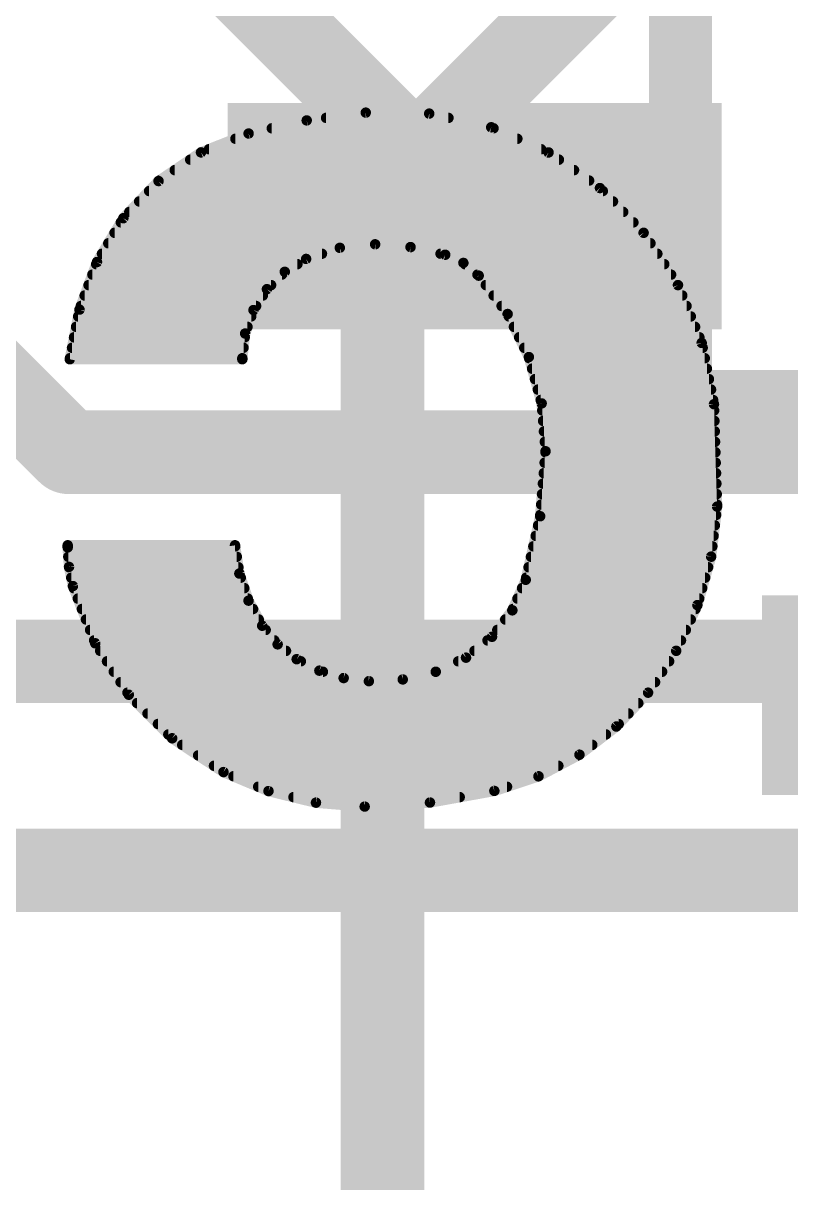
# Model space of a CAD drawing. Extents: x -20 to 87, y -16 to 68.
# Drawn here: x 7.763 to 9.628, y 47.501 to 50.319 of the extents above; entities that cross this region are included whole.
import ezdxf

# ---------------------------------------------------------------- set-up
doc = ezdxf.new("R2010")
doc.units = 0
for name, color, linetype in [('1', 12, 'CONTINUOUS'), ('16', 132, 'CONTINUOUS'), ('22', 40, 'CONTINUOUS'), ('51', 53, 'CONTINUOUS')]:
    doc.layers.add(name, color=color, linetype=linetype)

# ---------------------------------------------------------------- blocks, each defined once
blk = doc.blocks.new('RECT')
blk.add_solid([(-0.5, -0.5), (0.5, -0.5), (-0.5, 0.5), (0.5, 0.5)])

msp = doc.modelspace()

# ---------------------------------------------------------------- linework, layer by layer
at = {"layer": '1', "const_width": 0.2032}
for points in [[(7.0599, 51.65), (8.8599, 49.85)], [(7.2, 49.95), (7.874, 49.276)], [(7.874, 49.276), (9.906, 49.276)], [(4.826, 48.768), (11.176, 48.768)], [(5.715, 48.26), (16.002, 48.26)]]:
    msp.add_lwpolyline(points, dxfattribs=at)
at = {"layer": '1', "const_width": 0.1016}
for points in [[(8.824, 49.8141, 1), (8.8958, 49.8859)], [(7.874, 49.3268, 1), (7.874, 49.2252)], [(7.8381, 49.2401, 1), (7.9099, 49.3119)]]:
    msp.add_lwpolyline(points, format="xyb", dxfattribs=at)
at = {"layer": '16', "const_width": 0.2032}
for points in [[(8.636, 49.911), (11.43, 52.705)], [(8.636, 41.91), (8.636, 49.911)]]:
    msp.add_lwpolyline(points, dxfattribs=at)
at = {"layer": '16', "const_width": 0.1016}
for points in [[(8.6868, 49.911, 1), (8.5852, 49.911)], [(8.6001, 49.9469, 1), (8.6719, 49.8751)]]:
    msp.add_lwpolyline(points, format="xyb", dxfattribs=at)
at = {"layer": '22', "const_width": 0.0254}
for points in [[(8.5954, 50.1015), (8.452, 50.0826)], [(8.7496, 50.0991), (8.5954, 50.1015)], [(8.9002, 50.0659), (8.7496, 50.0991)], [(8.452, 50.0826), (8.3109, 50.0507)], [(8.4991, 50.0888), (8.7964, 50.0888)], [(8.3109, 50.0507), (8.1952, 50.0049)], [(8.3671, 50.0634), (8.9059, 50.0634)], [(9.0393, 50.0048), (8.9002, 50.0659)], [(8.2788, 50.038), (8.9637, 50.038)], [(8.1952, 50.0049), (8.0922, 49.9353)], [(8.169, 49.9872), (9.0647, 49.9872)], [(8.2146, 50.0126), (9.0215, 50.0126)], [(9.1642, 49.9182), (9.0393, 50.0048)], [(8.1315, 49.9618), (9.1013, 49.9618)], [(8.0922, 49.9353), (8.0066, 49.845)], [(8.0939, 49.9364), (9.138, 49.9364)], [(8.0692, 49.911), (9.1713, 49.911)], [(9.2703, 49.8094), (9.1642, 49.9182)], [(8.0451, 49.8856), (9.196, 49.8856)], [(8.0066, 49.845), (7.9426, 49.7383)], [(8.0211, 49.8602), (9.2208, 49.8602)], [(8.0005, 49.8348), (9.2456, 49.8348)], [(7.9853, 49.8094), (9.2704, 49.8094)], [(9.3537, 49.6824), (9.2703, 49.8094)], [(7.97, 49.784), (9.287, 49.784)], [(8.4506, 49.7459), (8.5324, 49.7729)], [(8.5324, 49.7729), (8.6182, 49.7815)], [(8.6182, 49.7815), (8.7042, 49.7747)], [(8.7042, 49.7747), (8.7884, 49.7561)], [(7.9426, 49.7383), (7.9001, 49.6228)], [(7.9407, 49.7332), (8.4295, 49.7332)], [(7.9548, 49.7586), (8.4891, 49.7586)], [(8.3988, 49.7147), (8.4506, 49.7459)], [(8.7771, 49.7586), (9.3037, 49.7586)], [(8.7884, 49.7561), (8.8325, 49.7363)], [(8.8325, 49.7363), (8.8697, 49.7053)], [(8.8362, 49.7332), (9.3204, 49.7332)], [(7.9314, 49.7078), (8.3918, 49.7078)], [(8.3555, 49.6725), (8.3988, 49.7147)], [(8.8667, 49.7078), (9.3371, 49.7078)], [(8.8697, 49.7053), (8.94, 49.6121)], [(7.9221, 49.6824), (8.3656, 49.6824)], [(8.887, 49.6824), (9.3538, 49.6824)], [(9.4114, 49.5418), (9.3537, 49.6824)], [(7.9127, 49.657), (8.3455, 49.657)], [(8.3228, 49.6216), (8.3555, 49.6725)], [(8.9061, 49.657), (9.3642, 49.657)], [(7.9001, 49.6228), (7.8765, 49.5021)], [(7.9034, 49.6316), (8.3292, 49.6316)], [(8.3025, 49.5647), (8.3228, 49.6216)], [(8.9253, 49.6316), (9.3746, 49.6316)], [(7.8969, 49.6062), (8.3173, 49.6062)], [(8.94, 49.6121), (8.9916, 49.5074)], [(8.9429, 49.6062), (9.385, 49.6062)], [(7.8919, 49.5808), (8.3082, 49.5808)], [(8.2956, 49.5046), (8.3025, 49.5647)], [(8.9554, 49.5808), (9.3954, 49.5808)], [(7.8869, 49.5554), (8.3014, 49.5554)], [(8.9679, 49.5554), (9.4058, 49.5554)], [(9.4412, 49.3928), (9.4114, 49.5418)], [(7.882, 49.53), (8.2985, 49.53)], [(8.9804, 49.53), (9.4138, 49.53)], [(8.9916, 49.5074), (9.0227, 49.3949)], [(7.8765, 49.5021), (8.2956, 49.5021)], [(7.877, 49.5046), (8.2956, 49.5046)], [(8.2956, 49.5021), (8.2956, 49.5046)], [(8.9924, 49.5046), (9.4189, 49.5046)], [(8.9994, 49.4792), (9.4239, 49.4792)], [(9.0064, 49.4538), (9.429, 49.4538)], [(9.0134, 49.4284), (9.4341, 49.4284)], [(9.0204, 49.403), (9.4392, 49.403)], [(9.0227, 49.3949), (9.0322, 49.2785)], [(9.0241, 49.3776), (9.4417, 49.3776)], [(9.4488, 49.1439), (9.4412, 49.3928)], [(9.0262, 49.3522), (9.4424, 49.3522)], [(9.0282, 49.3268), (9.4432, 49.3268)], [(9.0303, 49.3014), (9.444, 49.3014)], [(9.0322, 49.2785), (9.0191, 49.1206)], [(9.032, 49.276), (9.4448, 49.276)], [(9.0278, 49.2252), (9.4463, 49.2252)], [(9.0299, 49.2506), (9.4455, 49.2506)], [(9.0257, 49.1998), (9.4471, 49.1998)], [(9.0236, 49.1744), (9.4479, 49.1744)], [(9.0215, 49.149), (9.4486, 49.149)], [(9.4343, 49.0223), (9.4488, 49.1439)], [(9.0191, 49.1206), (8.984, 48.9661)], [(9.0193, 49.1236), (9.4464, 49.1236)], [(9.014, 49.0982), (9.4433, 49.0982)], [(9.0082, 49.0728), (9.4403, 49.0728)], [(8.2779, 49.0499), (7.8715, 49.0499)], [(7.8715, 49.0499), (7.8715, 49.0449)], [(7.8715, 49.0474), (8.2783, 49.0474)], [(7.8715, 49.0449), (7.8747, 48.9975)], [(8.2885, 48.9812), (8.2779, 49.0499)], [(9.0025, 49.0474), (9.4373, 49.0474)], [(7.873, 49.022), (8.2822, 49.022)], [(8.9967, 49.022), (9.4342, 49.022)], [(9.4009, 48.9046), (9.4343, 49.0223)], [(7.8747, 48.9975), (7.8842, 48.9509)], [(7.8749, 48.9966), (8.2861, 48.9966)], [(7.8801, 48.9712), (8.2918, 48.9712)], [(8.3107, 48.9154), (8.2885, 48.9812)], [(8.9852, 48.9712), (9.4198, 48.9712)], [(8.9909, 48.9966), (9.427, 48.9966)], [(7.8842, 48.9509), (7.9384, 48.8118)], [(7.8862, 48.9458), (8.3004, 48.9458)], [(8.984, 48.9661), (8.9514, 48.8919)], [(8.9751, 48.9458), (9.4126, 48.9458)], [(7.8961, 48.9204), (8.309, 48.9204)], [(8.3439, 48.8544), (8.3107, 48.9154)], [(8.9639, 48.9204), (9.4054, 48.9204)], [(7.906, 48.895), (8.3218, 48.895)], [(8.9514, 48.8919), (8.9021, 48.8276)], [(8.9528, 48.895), (9.3964, 48.895)], [(9.3494, 48.7935), (9.4009, 48.9046)], [(7.9159, 48.8696), (8.3356, 48.8696)], [(8.9343, 48.8696), (9.3847, 48.8696)], [(7.9258, 48.8442), (8.3524, 48.8442)], [(8.3814, 48.8092), (8.3439, 48.8544)], [(8.9149, 48.8442), (9.3729, 48.8442)], [(7.9357, 48.8188), (8.3734, 48.8188)], [(7.9384, 48.8118), (8.0199, 48.6867)], [(8.4277, 48.7731), (8.3814, 48.8092)], [(8.9021, 48.8276), (8.8389, 48.7769)], [(8.8912, 48.8188), (9.3611, 48.8188)], [(7.9504, 48.7934), (8.4017, 48.7934)], [(8.4828, 48.7452), (8.4277, 48.7731)], [(8.8389, 48.7769), (8.7655, 48.7426)], [(8.8595, 48.7934), (9.3494, 48.7934)], [(9.2812, 48.6918), (9.3494, 48.7935)], [(7.9669, 48.768), (8.4378, 48.768)], [(8.5418, 48.7273), (8.4828, 48.7452)], [(8.82, 48.768), (9.3323, 48.768)], [(7.9835, 48.7426), (8.4914, 48.7426)], [(8, 48.7172), (9.2982, 48.7172)], [(8.603, 48.7197), (8.5418, 48.7273)], [(8.6853, 48.724), (8.603, 48.7197)], [(8.7655, 48.7426), (8.6853, 48.724)], [(8.7655, 48.7426), (9.3153, 48.7426)], [(8.0166, 48.6918), (9.2812, 48.6918)], [(9.2041, 48.6095), (9.2812, 48.6918)], [(8.0199, 48.6867), (8.1252, 48.5809)], [(8.0401, 48.6664), (9.2574, 48.6664)], [(8.0654, 48.641), (9.2336, 48.641)], [(8.0906, 48.6156), (9.2098, 48.6156)], [(9.1145, 48.5411), (9.2041, 48.6095)], [(8.1159, 48.5902), (9.1788, 48.5902)], [(8.1252, 48.5809), (8.2499, 48.4988)], [(8.1496, 48.5648), (9.1456, 48.5648)], [(8.1882, 48.5394), (9.1113, 48.5394)], [(9.0148, 48.4884), (9.1145, 48.5411)], [(8.2268, 48.514), (9.0632, 48.514)], [(8.2499, 48.4988), (8.3592, 48.4527)], [(8.2741, 48.4886), (9.0151, 48.4886)], [(8.3342, 48.4632), (8.9386, 48.4632)], [(8.9078, 48.453), (9.0148, 48.4884)], [(8.3592, 48.4527), (8.4745, 48.4244)], [(8.4199, 48.4378), (8.8236, 48.4378)], [(8.7514, 48.4248), (8.9078, 48.453)], [(8.4745, 48.4244), (8.5928, 48.4149)], [(8.5928, 48.4149), (8.7514, 48.4248)]]:
    msp.add_lwpolyline(points, dxfattribs=at)
at = {"layer": '22', "const_width": 0.0127}
for points in [[(8.5955, 50.1078, 1), (8.5953, 50.0952)], [(8.5962, 50.0952, 1), (8.5946, 50.1078)], [(8.751, 50.1053, 1), (8.7482, 50.0929)], [(8.7495, 50.0928, 1), (8.7497, 50.1055)], [(8.4512, 50.0889, 1), (8.4528, 50.0763)], [(8.4534, 50.0764, 1), (8.4506, 50.0888)], [(8.4991, 50.0951, 1), (8.4991, 50.0825)], [(8.7964, 50.0825, 1), (8.7964, 50.0951)], [(8.3095, 50.0569, 1), (8.3123, 50.0445)], [(8.3132, 50.0448, 1), (8.3086, 50.0566)], [(8.3671, 50.0697, 1), (8.3671, 50.0571)], [(8.9028, 50.0717, 1), (8.8976, 50.0601)], [(8.8988, 50.0597, 1), (8.9016, 50.0721)], [(8.9059, 50.0571, 1), (8.9059, 50.0697)], [(8.2788, 50.0444, 1), (8.2788, 50.0317)], [(8.9637, 50.0317, 1), (8.9637, 50.0444)], [(8.169, 49.9935, 1), (8.169, 49.9809)], [(8.1929, 50.0108, 1), (8.1976, 49.999)], [(8.1988, 49.9997, 1), (8.1917, 50.0102)], [(8.2146, 50.0189, 1), (8.2146, 50.0063)], [(9.0215, 50.0063, 1), (9.0215, 50.0189)], [(9.0429, 50.01, 1), (9.0357, 49.9995)], [(9.0368, 49.9989, 1), (9.0419, 50.0106)], [(9.0647, 49.9809, 1), (9.0647, 49.9935)], [(8.1315, 49.9682, 1), (8.1315, 49.9555)], [(9.1013, 49.9555, 1), (9.1013, 49.9682)], [(8.0886, 49.9405, 1), (8.0957, 49.93)], [(8.0939, 49.9427, 1), (8.0939, 49.9301)], [(8.0968, 49.9309, 1), (8.0876, 49.9396)], [(9.138, 49.9301, 1), (9.138, 49.9427)], [(8.0692, 49.9173, 1), (8.0692, 49.9047)], [(9.1688, 49.9226, 1), (9.1597, 49.9138)], [(9.1606, 49.913, 1), (9.1678, 49.9234)], [(9.1713, 49.9047, 1), (9.1713, 49.9173)], [(8.0451, 49.892, 1), (8.0451, 49.8793)], [(9.196, 49.8793, 1), (9.196, 49.892)], [(8.0121, 49.8417, 1), (8.0012, 49.8482)], [(8.0211, 49.8665, 1), (8.0211, 49.8539)], [(9.2208, 49.8539, 1), (9.2208, 49.8665)], [(8.0005, 49.8411, 1), (8.0005, 49.8285)], [(8.002, 49.8493, 1), (8.0112, 49.8406)], [(9.2456, 49.8285, 1), (9.2456, 49.8411)], [(7.9853, 49.8158, 1), (7.9853, 49.8031)], [(9.2756, 49.8129, 1), (9.265, 49.8059)], [(9.2658, 49.805, 1), (9.2749, 49.8139)], [(9.2704, 49.8031, 1), (9.2704, 49.8158)], [(7.97, 49.7903, 1), (7.97, 49.7777)], [(8.5318, 49.7792, 1), (8.5331, 49.7666)], [(8.5344, 49.7669, 1), (8.5304, 49.779)], [(8.6187, 49.7878, 1), (8.6177, 49.7752)], [(8.6188, 49.7752, 1), (8.6176, 49.7878)], [(8.7055, 49.7809, 1), (8.7028, 49.7685)], [(8.7037, 49.7683, 1), (8.7047, 49.781)], [(9.287, 49.7777, 1), (9.287, 49.7903)], [(7.9407, 49.7396, 1), (7.9407, 49.7269)], [(7.9372, 49.7416, 1), (7.948, 49.735)], [(7.9486, 49.7361, 1), (7.9366, 49.7405)], [(7.9548, 49.7649, 1), (7.9548, 49.7523)], [(8.4295, 49.7269, 1), (8.4295, 49.7396)], [(8.4486, 49.7519, 1), (8.4526, 49.7399)], [(8.4539, 49.7405, 1), (8.4473, 49.7513)], [(8.4891, 49.7523, 1), (8.4891, 49.7649)], [(8.7771, 49.7649, 1), (8.7771, 49.7523)], [(8.791, 49.7619, 1), (8.7858, 49.7503)], [(8.787, 49.7499, 1), (8.7898, 49.7623)], [(8.8366, 49.7411, 1), (8.8285, 49.7314)], [(8.8362, 49.7396, 1), (8.8362, 49.7269)], [(8.8299, 49.7305, 1), (8.8351, 49.7421)], [(9.3037, 49.7523, 1), (9.3037, 49.7649)], [(9.3204, 49.7269, 1), (9.3204, 49.7396)], [(7.9314, 49.7141, 1), (7.9314, 49.7015)], [(8.3918, 49.7015, 1), (8.3918, 49.7141)], [(8.3955, 49.7201, 1), (8.4021, 49.7092)], [(8.4032, 49.7101, 1), (8.3944, 49.7192)], [(8.8667, 49.7141, 1), (8.8667, 49.7015)], [(8.8748, 49.7091, 1), (8.8646, 49.7015)], [(8.8656, 49.7004, 1), (8.8738, 49.7102)], [(9.3371, 49.7015, 1), (9.3371, 49.7141)], [(7.9221, 49.6887, 1), (7.9221, 49.6761)], [(8.3656, 49.6761, 1), (8.3656, 49.6887)], [(8.887, 49.6887, 1), (8.887, 49.6761)], [(9.3596, 49.6848, 1), (9.3479, 49.68)], [(9.3484, 49.6789, 1), (9.3591, 49.6859)], [(9.3538, 49.6761, 1), (9.3538, 49.6887)], [(7.9127, 49.6634, 1), (7.9127, 49.6507)], [(8.3455, 49.6507, 1), (8.3455, 49.6634)], [(8.351, 49.6771, 1), (8.3599, 49.668)], [(8.3608, 49.6691, 1), (8.3501, 49.6759)], [(8.9061, 49.6634, 1), (8.9061, 49.6507)], [(9.3642, 49.6507, 1), (9.3642, 49.6634)], [(7.8942, 49.625, 1), (7.9061, 49.6206)], [(7.9064, 49.6216, 1), (7.8939, 49.6241)], [(7.9034, 49.6379, 1), (7.9034, 49.6253)], [(8.3174, 49.6251, 1), (8.3281, 49.6182)], [(8.3288, 49.6195, 1), (8.3168, 49.6238)], [(8.3292, 49.6253, 1), (8.3292, 49.6379)], [(8.9253, 49.6379, 1), (8.9253, 49.6253)], [(9.3746, 49.6253, 1), (9.3746, 49.6379)], [(7.8969, 49.6125, 1), (7.8969, 49.5999)], [(8.3173, 49.5999, 1), (8.3173, 49.6125)], [(8.9457, 49.6149, 1), (8.9343, 49.6093)], [(8.9349, 49.6083, 1), (8.9451, 49.6159)], [(8.9429, 49.6125, 1), (8.9429, 49.5999)], [(9.385, 49.5999, 1), (9.385, 49.6125)], [(7.8919, 49.5872, 1), (7.8919, 49.5745)], [(8.3088, 49.564, 1), (8.2962, 49.5654)], [(8.3082, 49.5745, 1), (8.3082, 49.5872)], [(8.9554, 49.5872, 1), (8.9554, 49.5745)], [(9.3954, 49.5745, 1), (9.3954, 49.5872)], [(7.8869, 49.5618, 1), (7.8869, 49.5491)], [(8.2965, 49.5668, 1), (8.3085, 49.5625)], [(8.3014, 49.5491, 1), (8.3014, 49.5618)], [(8.9679, 49.5618, 1), (8.9679, 49.5491)], [(9.4176, 49.5431, 1), (9.4052, 49.5406)], [(9.4055, 49.5394, 1), (9.4173, 49.5442)], [(9.4058, 49.5491, 1), (9.4058, 49.5618)], [(7.882, 49.5363, 1), (7.882, 49.5237)], [(8.2985, 49.5237, 1), (8.2985, 49.5363)], [(8.9804, 49.5363, 1), (8.9804, 49.5237)], [(8.9977, 49.5091, 1), (8.9855, 49.5057)], [(9.4138, 49.5237, 1), (9.4138, 49.5363)], [(7.8765, 49.5085, 1), (7.8765, 49.4958)], [(7.8703, 49.5033, 1), (7.8827, 49.5009)], [(7.877, 49.511, 1), (7.877, 49.4983)], [(8.2893, 49.5053, 1), (8.3019, 49.5039)], [(8.3019, 49.5046, 1), (8.2893, 49.5046)], [(8.2893, 49.5021, 1), (8.3019, 49.5021)], [(8.2956, 49.4983, 1), (8.2956, 49.511)], [(8.2956, 49.4958, 1), (8.2956, 49.5085)], [(8.9859, 49.5046, 1), (8.9973, 49.5102)], [(8.9924, 49.511, 1), (8.9924, 49.4983)], [(8.9994, 49.4856, 1), (8.9994, 49.4729)], [(9.4189, 49.4983, 1), (9.4189, 49.511)], [(9.4239, 49.4729, 1), (9.4239, 49.4856)], [(9.0064, 49.4601, 1), (9.0064, 49.4475)], [(9.429, 49.4475, 1), (9.429, 49.4601)], [(9.0134, 49.4348, 1), (9.0134, 49.4221)], [(9.4341, 49.4221, 1), (9.4341, 49.4348)], [(9.0204, 49.4094, 1), (9.0204, 49.3967)], [(9.029, 49.3954, 1), (9.0164, 49.3943)], [(9.4392, 49.3967, 1), (9.4392, 49.4094)], [(9.0166, 49.3932, 1), (9.0288, 49.3965)], [(9.0241, 49.3839, 1), (9.0241, 49.3713)], [(9.4475, 49.393, 1), (9.4349, 49.3926)], [(9.435, 49.3916, 1), (9.4474, 49.394)], [(9.4417, 49.3713, 1), (9.4417, 49.3839)], [(9.0262, 49.3586, 1), (9.0262, 49.3459)], [(9.4424, 49.3459, 1), (9.4424, 49.3586)], [(9.0282, 49.3332, 1), (9.0282, 49.3205)], [(9.4432, 49.3205, 1), (9.4432, 49.3332)], [(9.0303, 49.3077, 1), (9.0303, 49.2951)], [(9.444, 49.2951, 1), (9.444, 49.3077)], [(9.032, 49.2824, 1), (9.032, 49.2697)], [(9.0385, 49.278, 1), (9.0259, 49.279)], [(9.0259, 49.278, 1), (9.0385, 49.279)], [(9.4448, 49.2697, 1), (9.4448, 49.2824)], [(9.0278, 49.2315, 1), (9.0278, 49.2189)], [(9.0299, 49.257, 1), (9.0299, 49.2443)], [(9.4455, 49.2443, 1), (9.4455, 49.257)], [(9.4463, 49.2189, 1), (9.4463, 49.2315)], [(9.0257, 49.2062, 1), (9.0257, 49.1935)], [(9.4471, 49.1935, 1), (9.4471, 49.2062)], [(9.0236, 49.1808, 1), (9.0236, 49.1681)], [(9.4479, 49.1681, 1), (9.4479, 49.1808)], [(9.0215, 49.1553, 1), (9.0215, 49.1427)], [(9.4551, 49.1431, 1), (9.4425, 49.1447)], [(9.4486, 49.1427, 1), (9.4486, 49.1553)], [(9.0128, 49.1211, 1), (9.0254, 49.1201)], [(9.0193, 49.13, 1), (9.0193, 49.1173)], [(9.0253, 49.1192, 1), (9.0129, 49.122)], [(9.4425, 49.1437, 1), (9.4551, 49.1441)], [(9.4464, 49.1173, 1), (9.4464, 49.13)], [(9.014, 49.1046, 1), (9.014, 49.0919)], [(9.4433, 49.0919, 1), (9.4433, 49.1046)], [(9.0082, 49.0791, 1), (9.0082, 49.0665)], [(9.4403, 49.0665, 1), (9.4403, 49.0791)], [(7.8779, 49.0499, 1), (7.8651, 49.0499)], [(7.8651, 49.0449, 1), (7.8779, 49.0449)], [(7.8715, 49.0538, 1), (7.8715, 49.0411)], [(7.8778, 49.0453, 1), (7.8652, 49.0445)], [(7.8715, 49.0562, 1), (7.8715, 49.0436)], [(8.2842, 49.0509, 1), (8.2716, 49.0489)], [(8.2779, 49.0436, 1), (8.2779, 49.0562)], [(8.2783, 49.0411, 1), (8.2783, 49.0538)], [(9.0025, 49.0538, 1), (9.0025, 49.0411)], [(9.4373, 49.0411, 1), (9.4373, 49.0538)], [(7.873, 49.0284, 1), (7.873, 49.0157)], [(8.2822, 49.0157, 1), (8.2822, 49.0284)], [(8.9967, 49.0284, 1), (8.9967, 49.0157)], [(9.428, 49.0231, 1), (9.4406, 49.0216)], [(9.4404, 49.0206, 1), (9.4282, 49.0241)], [(9.4342, 49.0157, 1), (9.4342, 49.0284)], [(7.8809, 48.9987, 1), (7.8685, 48.9962)], [(7.8684, 48.997, 1), (7.881, 48.9979)], [(7.8749, 49.0029, 1), (7.8749, 48.9903)], [(7.8801, 48.9776, 1), (7.8801, 48.9649)], [(8.2945, 48.9833, 1), (8.2824, 48.9792)], [(8.2822, 48.9803, 1), (8.2947, 48.9822)], [(8.2861, 48.9903, 1), (8.2861, 49.0029)], [(8.2918, 48.9649, 1), (8.2918, 48.9776)], [(8.9852, 48.9776, 1), (8.9852, 48.9649)], [(8.9909, 49.0029, 1), (8.9909, 48.9903)], [(9.4198, 48.9649, 1), (9.4198, 48.9776)], [(9.427, 48.9903, 1), (9.427, 49.0029)], [(7.8901, 48.9532, 1), (7.8783, 48.9486)], [(7.878, 48.9496, 1), (7.8904, 48.9522)], [(7.8862, 48.9522, 1), (7.8862, 48.9395)], [(8.3004, 48.9395, 1), (8.3004, 48.9522)], [(8.9751, 48.9522, 1), (8.9751, 48.9395)], [(8.9778, 48.9675, 1), (8.9902, 48.9647)], [(8.9898, 48.9635, 1), (8.9782, 48.9687)], [(9.4126, 48.9395, 1), (9.4126, 48.9522)], [(7.8961, 48.9267, 1), (7.8961, 48.9141)], [(8.3163, 48.9184, 1), (8.3051, 48.9124)], [(8.309, 48.9141, 1), (8.309, 48.9267)], [(8.9639, 48.9267, 1), (8.9639, 48.9141)], [(9.4054, 48.9141, 1), (9.4054, 48.9267)], [(7.906, 48.9014, 1), (7.906, 48.8887)], [(8.3047, 48.9134, 1), (8.3167, 48.9174)], [(8.3218, 48.8887, 1), (8.3218, 48.9014)], [(8.9456, 48.8945, 1), (8.9572, 48.8894)], [(8.9528, 48.9014, 1), (8.9528, 48.8887)], [(8.9565, 48.888, 1), (8.9464, 48.8958)], [(9.3948, 48.9063, 1), (9.407, 48.9028)], [(9.4066, 48.9019, 1), (9.3951, 48.9072)], [(9.3964, 48.8887, 1), (9.3964, 48.9014)], [(7.9159, 48.876, 1), (7.9159, 48.8633)], [(8.3356, 48.8633, 1), (8.3356, 48.876)], [(8.9343, 48.876, 1), (8.9343, 48.8633)], [(9.3847, 48.8633, 1), (9.3847, 48.876)], [(7.9258, 48.8505, 1), (7.9258, 48.8379)], [(8.3488, 48.8585, 1), (8.339, 48.8503)], [(8.3383, 48.8514, 1), (8.3495, 48.8574)], [(8.3524, 48.8379, 1), (8.3524, 48.8505)], [(8.9149, 48.8505, 1), (8.9149, 48.8379)], [(9.3729, 48.8379, 1), (9.3729, 48.8505)], [(7.9357, 48.8252, 1), (7.9357, 48.8125)], [(7.9437, 48.8153, 1), (7.9331, 48.8083)], [(7.9325, 48.8095, 1), (7.9443, 48.8141)], [(8.3734, 48.8125, 1), (8.3734, 48.8252)], [(8.3853, 48.8142, 1), (8.3775, 48.8042)], [(8.3765, 48.8052, 1), (8.3863, 48.8133)], [(8.8912, 48.8252, 1), (8.8912, 48.8125)], [(8.8971, 48.8315, 1), (8.9072, 48.8237)], [(8.9061, 48.8226, 1), (8.8981, 48.8325)], [(9.3611, 48.8125, 1), (9.3611, 48.8252)], [(7.9504, 48.7998, 1), (7.9504, 48.7871)], [(8.4017, 48.7871, 1), (8.4017, 48.7998)], [(8.4306, 48.7788, 1), (8.4248, 48.7674)], [(8.835, 48.7818, 1), (8.8429, 48.7719)], [(8.8416, 48.7711, 1), (8.8363, 48.7826)], [(8.8595, 48.7998, 1), (8.8595, 48.7871)], [(9.3437, 48.7961, 1), (9.3552, 48.7908)], [(9.3547, 48.7899, 1), (9.3441, 48.797)], [(9.3494, 48.7871, 1), (9.3494, 48.7998)], [(7.9669, 48.7743, 1), (7.9669, 48.7617)], [(8.4238, 48.7681, 1), (8.4316, 48.7781)], [(8.4378, 48.7617, 1), (8.4378, 48.7743)], [(8.4846, 48.7513, 1), (8.4809, 48.7392)], [(8.82, 48.7743, 1), (8.82, 48.7617)], [(9.3323, 48.7617, 1), (9.3323, 48.7743)], [(7.9835, 48.749, 1), (7.9835, 48.7363)], [(8, 48.7236, 1), (8, 48.7109)], [(8.4799, 48.7396, 1), (8.4856, 48.7509)], [(8.4914, 48.7363, 1), (8.4914, 48.749)], [(8.5425, 48.7336, 1), (8.541, 48.721)], [(8.5399, 48.7212, 1), (8.5436, 48.7333)], [(8.6027, 48.726, 1), (8.6033, 48.7134)], [(8.6022, 48.7134, 1), (8.6038, 48.726)], [(8.6838, 48.7301, 1), (8.6867, 48.7178)], [(8.6856, 48.7176, 1), (8.6849, 48.7303)], [(8.7655, 48.749, 1), (8.7655, 48.7363)], [(8.7628, 48.7484, 1), (8.7682, 48.7368)], [(8.7669, 48.7364, 1), (8.7641, 48.7488)], [(9.2982, 48.7109, 1), (9.2982, 48.7236)], [(9.3153, 48.7363, 1), (9.3153, 48.749)], [(8.0166, 48.6981, 1), (8.0166, 48.6855)], [(9.2759, 48.6953, 1), (9.2865, 48.6883)], [(9.2858, 48.6875, 1), (9.2766, 48.6961)], [(9.2812, 48.6855, 1), (9.2812, 48.6981)], [(8.0244, 48.6912, 1), (8.0154, 48.6822)], [(8.0146, 48.6832, 1), (8.0252, 48.6902)], [(8.0401, 48.6728, 1), (8.0401, 48.6601)], [(9.2574, 48.6601, 1), (9.2574, 48.6728)], [(8.0654, 48.6474, 1), (8.0654, 48.6347)], [(9.2336, 48.6347, 1), (9.2336, 48.6474)], [(8.0906, 48.6219, 1), (8.0906, 48.6093)], [(9.1995, 48.6138, 1), (9.2088, 48.6052)], [(9.208, 48.6045, 1), (9.2003, 48.6146)], [(9.2098, 48.6093, 1), (9.2098, 48.6219)], [(8.1159, 48.5966, 1), (8.1159, 48.5839)], [(8.1287, 48.5862, 1), (8.1217, 48.5756)], [(8.1207, 48.5764, 1), (8.1297, 48.5854)], [(9.1788, 48.5839, 1), (9.1788, 48.5966)], [(8.1496, 48.5712, 1), (8.1496, 48.5585)], [(9.1456, 48.5585, 1), (9.1456, 48.5712)], [(8.1882, 48.5457, 1), (8.1882, 48.5331)], [(9.1107, 48.5461, 1), (9.1184, 48.536)], [(9.1113, 48.5331, 1), (9.1113, 48.5457)], [(9.1175, 48.5355, 1), (9.1116, 48.5467)], [(8.2268, 48.5204, 1), (8.2268, 48.5077)], [(8.2524, 48.5047, 1), (8.2474, 48.4929)], [(8.2464, 48.4935, 1), (8.2534, 48.5041)], [(9.0632, 48.5077, 1), (9.0632, 48.5204)], [(8.2741, 48.495, 1), (8.2741, 48.4823)], [(8.3342, 48.4695, 1), (8.3342, 48.4569)], [(8.9386, 48.4569, 1), (8.9386, 48.4695)], [(9.0119, 48.4941, 1), (9.0178, 48.4828)], [(9.0168, 48.4824, 1), (9.0128, 48.4945)], [(9.0151, 48.4823, 1), (9.0151, 48.495)], [(8.3607, 48.4588, 1), (8.3577, 48.4465)], [(8.3568, 48.4468, 1), (8.3617, 48.4585)], [(8.4199, 48.4442, 1), (8.4199, 48.4315)], [(8.8236, 48.4315, 1), (8.8236, 48.4442)], [(8.9058, 48.459, 1), (8.9098, 48.447)], [(8.9089, 48.4468, 1), (8.9067, 48.4592)], [(8.475, 48.4308, 1), (8.474, 48.4181)], [(8.473, 48.4183, 1), (8.476, 48.4306)], [(8.5924, 48.4212, 1), (8.5932, 48.4086)], [(8.5923, 48.4086, 1), (8.5933, 48.4212)], [(8.7503, 48.431, 1), (8.7525, 48.4185)], [(8.7518, 48.4184, 1), (8.751, 48.4311)]]:
    msp.add_lwpolyline(points, format="xyb", dxfattribs=at)
at = {"layer": '51', "const_width": 0.1524}
for points in [[(9.36, 49.4), (9.36, 52.2)], [(9.36, 49.4), (10.96, 49.4)]]:
    msp.add_lwpolyline(points, dxfattribs=at)
at = {"layer": '51', "const_width": 0.0762}
for points in [[(9.36, 49.4381, 1), (9.36, 49.3619)], [(9.3219, 49.4, 1), (9.3981, 49.4)]]:
    msp.add_lwpolyline(points, format="xyb", dxfattribs=at)

# ---------------------------------------------------------------- block references
at = {"layer": '1', "xscale": 0.55, "yscale": 1.2, "rotation": 90}
msp.add_blockref('RECT', (8.8599, 49.85), dxfattribs=at)
at = {"layer": '22', "xscale": 0.4953, "yscale": 0.4851, "rotation": 180}
msp.add_blockref('RECT', (9.8056, 48.6855), dxfattribs=at)
at = {"layer": '51', "xscale": 0.5, "yscale": 0.65, "rotation": 90}
msp.add_blockref('RECT', (8.985, 49.85), dxfattribs=at)

doc.saveas('drawing.dxf')
